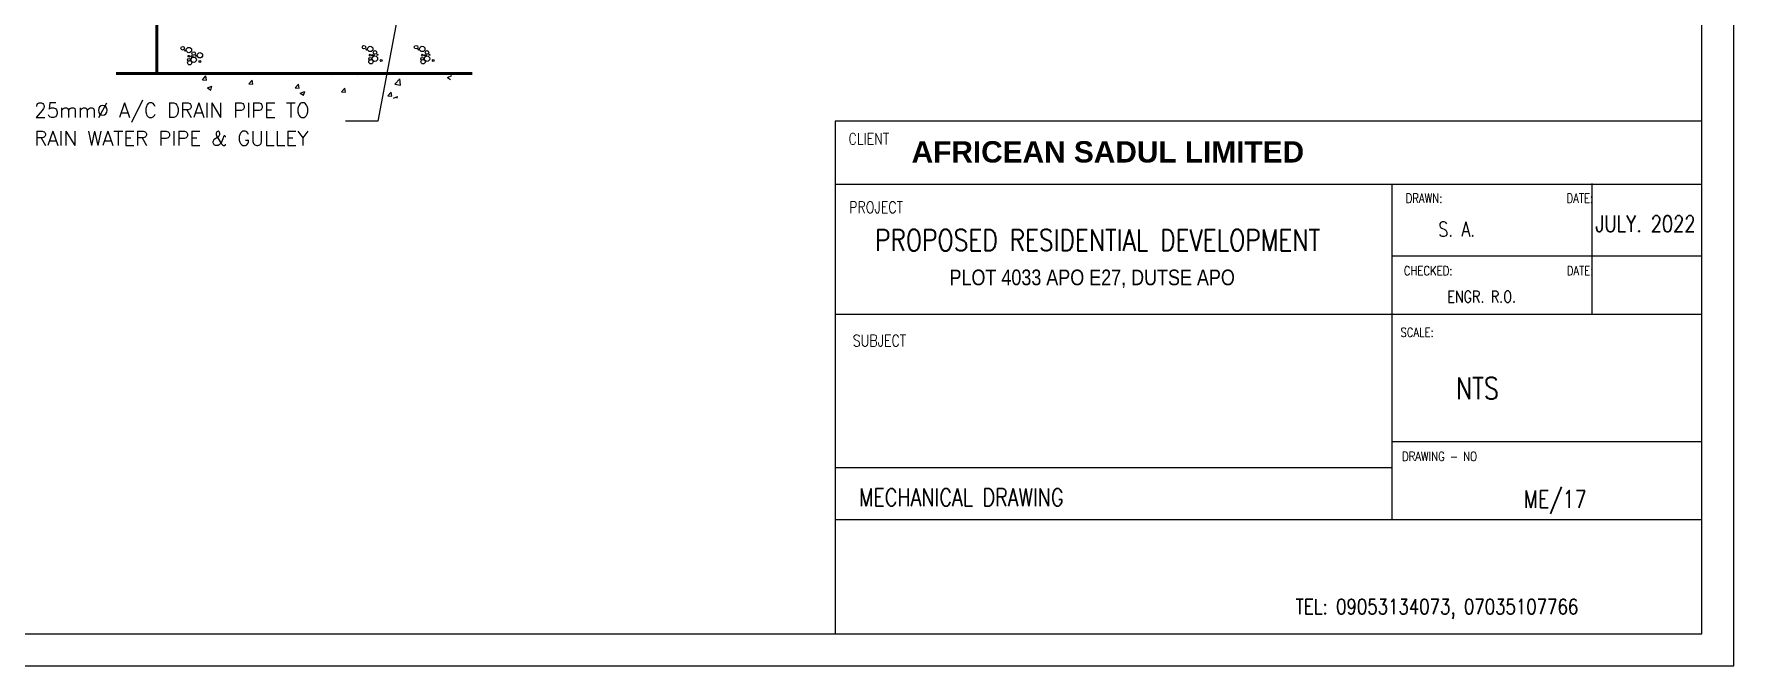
# Model space of a CAD drawing. Header units: inches. Extents: x 23 to 2032867, y 13 to 664695.
# Drawn here: x 1208687 to 1232584, y 494886 to 503763 of the extents above; entities that cross this region are included whole.
import ezdxf

# ---------------------------------------------------------------- set-up
doc = ezdxf.new("R2010")
doc.units = ezdxf.units.IN
doc.header["$MEASUREMENT"] = 0
for name, color, linetype in [('Annotation - Text', 7, 'Continuous'), ('DOORS', 1, 'Continuous'), ('GFROM', 7, 'Continuous'), ('LIAB', 8, 'Continuous'), ('Plotlyr150', 8, 'Continuous'), ('plotyr1', 13, 'Continuous')]:
    doc.layers.add(name, color=color, linetype=linetype)
doc.layers.add('Text', color=7, linetype='Continuous', lineweight=25)
doc.layers.add('WALLS', color=7, linetype='Continuous', lineweight=50)
doc.styles.add('GENERATED_STYLE_3', font='arialbd.ttf')
doc.styles.add('SIMPLEX8', font='simplexd.shx', dxfattribs={"width": 0.8})
doc.styles.add('TEXT-3', font='SIMPLEX.SHX', dxfattribs={"height": 119.126})

msp = doc.modelspace()

# ---------------------------------------------------------------- linework, layer by layer
for p, q in [((1211056.61, 503121.612), (1211110.886, 503116.863)), ((1211056.612, 503121.614), (1211100.388, 503173.784)), ((1211110.903, 503116.846), (1211100.404, 503173.765)), ((1211707.918, 503064.63), (1211762.194, 503059.881)), ((1211707.922, 503064.632), (1211751.698, 503116.802)), ((1211762.21, 503059.859), (1211751.711, 503116.778)), ((1212359.232, 503007.649), (1212403.009, 503059.82)), ((1212413.517, 503002.873), (1212403.018, 503059.792)), ((1212789.453, 503208.891), (1212869.181, 503196.525)), ((1212869.177, 503196.534), (1212867.739, 503208.891)), ((1213219.434, 503208.891), (1213238.74, 503195.869)), ((1213238.742, 503195.87), (1213243.111, 503208.891)), ((1213757.524, 503058.763), (1213828.251, 503132.476)), ((1213757.529, 503058.748), (1213838.288, 503046.223)), ((1213838.284, 503046.233), (1213828.252, 503132.47)), ((1214498.557, 503153.611), (1214543.725, 503123.144)), ((1214498.558, 503153.615), (1214562.139, 503178.021)), ((1211125.62, 503006.19), (1211189.201, 503030.596)), ((1211125.623, 503006.185), (1211170.791, 502975.719)), ((1211170.793, 502975.72), (1211189.205, 503030.592)), ((1212359.226, 503007.648), (1212413.502, 503002.899)), ((1212430.607, 502933.465), (1212494.188, 502957.872)), ((1212430.608, 502933.461), (1212475.776, 502902.995)), ((1212475.778, 502902.996), (1212494.19, 502957.869)), ((1213010.534, 502950.666), (1213064.81, 502945.917)), ((1213010.543, 502950.667), (1213054.319, 503002.838)), ((1213064.824, 502945.886), (1213054.325, 503002.805)), ((1213661.843, 502893.683), (1213716.118, 502888.935)), ((1213661.853, 502893.685), (1213705.629, 502945.855)), ((1213716.131, 502888.9), (1213705.633, 502945.819)), ((1213738.464, 502861.842), (1213799.175, 502885.147)), ((1213791.356, 502861.842), (1213799.175, 502885.145))]:
    msp.add_line(p, q)
at = {"layer": 'DOORS', "linetype": 'Continuous'}
for centre, radius in [((1210777.665, 503563.36), 25.065), ((1210811.917, 503531.218), 7.538), ((1210865.392, 503538.312), 37.597), ((1210931.796, 503489.695), 25.065), ((1213325.934, 503578.059), 25.065), ((1213360.186, 503545.918), 7.538), ((1213413.661, 503553.012), 37.597), ((1213480.065, 503504.394), 25.065), ((1214058.056, 503578.059), 25.065), ((1214092.308, 503545.918), 7.538), ((1214145.782, 503553.012), 37.597), ((1214212.186, 503504.394), 25.065), ((1210865.547, 503399.804), 20.1), ((1210875.597, 503359.631), 30.15), ((1210865.392, 503450.645), 12.532), ((1210931.796, 503402.027), 37.597), ((1210908.26, 503447.51), 12.563), ((1210966.048, 503457.553), 7.538), ((1211019.522, 503464.647), 37.597), ((1211019.522, 503376.98), 12.532), ((1213413.816, 503414.504), 20.1), ((1213423.866, 503374.33), 30.15), ((1213413.661, 503465.344), 12.532), ((1213480.065, 503416.727), 37.597), ((1213456.529, 503462.209), 12.563), ((1213514.317, 503472.253), 7.538), ((1213567.791, 503391.679), 12.532), ((1214145.937, 503414.504), 20.1), ((1214155.987, 503374.33), 30.15), ((1214145.782, 503465.344), 12.532), ((1214212.186, 503416.727), 37.597), ((1214188.65, 503462.209), 12.563), ((1214246.438, 503472.253), 7.538), ((1214299.912, 503391.679), 12.532)]:
    msp.add_circle(centre, radius, dxfattribs=at)
at = {"layer": 'LIAB', "color": 7, "linetype": 'Continuous', "ltscale": 256.031999}
for p, q in [((1232134.266, 502538.536), (1219947.394, 502538.536)), ((1219947.394, 502538.536), (1219947.394, 495336.471)), ((1219947.394, 501655.801), (1232134.266, 501655.801)), ((1227775.186, 501655.801), (1227775.186, 496939.387)), ((1230587.39, 501661.521), (1230587.39, 499824.25)), ((1232134.266, 500643.233), (1227775.186, 500643.233)), ((1232134.266, 499824.25), (1219947.394, 499824.25)), ((1227775.186, 498038.392), (1232120.857, 498038.392)), ((1219947.394, 497672.119), (1227775.186, 497672.119)), ((1232134.266, 496939.387), (1219947.394, 496939.387))]:
    msp.add_line(p, q, dxfattribs=at)
at = {"layer": 'plotyr1', "color": 7, "linetype": 'Continuous', "ltscale": 375.000004}
for p, q in [((1232584.266, 494886.47), (1232584.266, 521410.775)), ((1232134.266, 495336.471), (1232134.266, 520960.776)), ((1195540.613, 495336.471), (1232134.266, 495336.471)), ((1194972.116, 494886.47), (1232584.266, 494886.47))]:
    msp.add_line(p, q, dxfattribs=at)
at = {"layer": 'Text'}
for p, q in [((1213953.215, 504821.545), (1213518.213, 502536.721)), ((1213518.213, 502536.721), (1213064.753, 502536.721))]:
    msp.add_line(p, q, dxfattribs=at)
at = {"layer": 'WALLS', "linetype": 'Continuous'}
for p, q in [((1210412.727, 504251.648), (1210412.727, 503208.891)), ((1209840.727, 503208.891), (1214845.727, 503208.891))]:
    msp.add_line(p, q, dxfattribs=at)

# ---------------------------------------------------------------- texts
at = {"layer": 'Annotation - Text', "linetype": 'Continuous', "lineweight": 20, "insert": (1223752.562, 502257.982), "char_height": 300, "width": 7891.24482, "attachment_point": 2, "line_spacing_factor": 0.992596, "style": 'GENERATED_STYLE_3'}
msp.add_mtext('\\pi59.673;AFRICEAN SADUL LIMITED', dxfattribs=at)
at = {"layer": 'Annotation - Text', "color": 0, "linetype": 'Continuous', "lineweight": 20, "insert": (1223497.309, 500454.487), "char_height": 220.29504, "width": 6419.9254, "attachment_point": 2, "line_spacing_factor": 0.992596, "style": 'GENERATED_STYLE_3'}
msp.add_mtext('\\pi43.81889; {\\fTechnicLite|b0|i0|c2|p2;PLOT 4033 APO E27, DUTSE APO }', dxfattribs=at)
at = {"layer": 'GFROM', "color": 7, "linetype": 'Continuous', "ltscale": 204.216, "style": 'SIMPLEX8', "width": 0.8}
for s, height, p in [('JULY. 2022', 229.5089, (1230635.077, 500982.709, 30926.094)), ('PROPOSED RESIDENTIAL DEVELOPMENT', 301.23038, (1220509.149, 500717.677, -5724.903))]:
    msp.add_text(s, height=height, dxfattribs=at).set_placement(p)
at = {"layer": 'Plotlyr150', "color": 7, "linetype": 'Continuous', "ltscale": 251.249999, "style": 'SIMPLEX8', "width": 0.8}
for s, height, p in [('CLIENT', 162.1488, (1220136.721, 502209.217)), ('PROJECT', 162.1488, (1220146.532, 501248.949)), ('DRAWN:                      DATE:', 129.71905, (1227968.629, 501390.883)), ('CHECKED:                    DATE:', 129.71905, (1227942.438, 500373.488)), ('SUBJECT', 162.1488, (1220196.405, 499375.028)), ('SCALE:', 129.719, (1227895.218, 499507.847)), ('DRAWING - NO', 129.71905, (1227917.834, 497765.61))]:
    msp.add_text(s, height=height, dxfattribs=at).set_placement(p)
at = {"layer": 'Plotlyr150', "color": 7, "linetype": 'Continuous', "ltscale": 306.324012, "style": 'SIMPLEX8', "width": 0.8}
for s, height, p in [('S. A.', 204.9186, (1228427.13, 500919.383)), ('ENGR. R.O.', 163.9349, (1228553.498, 499991.928)), ('NTS', 303.5832, (1228673.499, 498635.976)), ('MECHANICAL DRAWING', 245.90235, (1220284.681, 497131.685)), ('ME/17', 245.9023, (1229626.976, 497107.629)), ('TEL: 09053134073, 07035107766', 213.11537, (1226420.564, 495613.591))]:
    msp.add_text(s, height=height, dxfattribs=at).set_placement(p)
at = {"layer": 'Text', "style": 'TEXT-3'}
for s, p in [('25mm%%c A/C DRAIN PIPE TO', (1208689.715, 502590.058)), ('RAIN WATER PIPE & GULLEY', (1208689.715, 502196.242))]:
    msp.add_text(s, height=204.42022, dxfattribs=at).set_placement(p)

doc.saveas('drawing.dxf')
